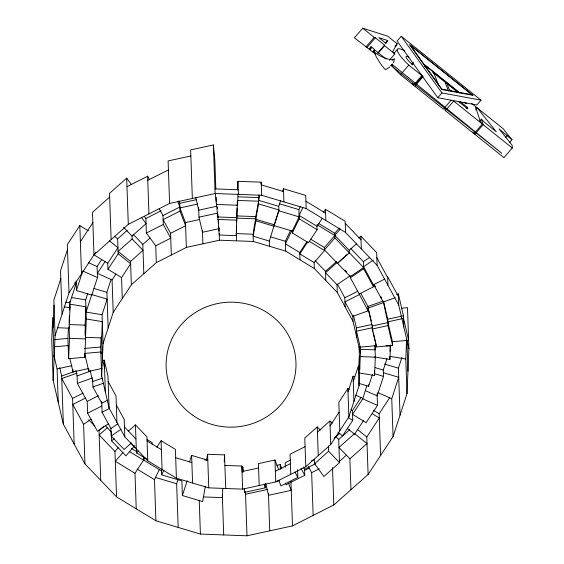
<?xml version="1.0" encoding="UTF-8"?>
<svg xmlns="http://www.w3.org/2000/svg" width="564" height="564" viewBox="0 0 564 564"><rect width="100%" height="100%" fill="white"/><g stroke="black" fill="none" stroke-linecap="round" stroke-linejoin="round"><path stroke-width="0.85" d="M385.966 69.076L385.564 69.555L384.331 68.625L380.369 63.535L376.35 56.964L373.77 51.12M53.058 327.578L54.024 305.166M401.533 308.219L407.49 307.683L408.928 348.848L406.996 393.686L393.073 436.536L368.109 474.493L333.803 504.963L292.49 525.874L246.997 535.8L200.41 534.059L155.918 520.776L116.544 496.856L84.967 463.925L63.351 424.227L53.157 380.474L55.089 335.643L53.855 300.189L60.813 278.764M69.64 310.108L69.894 304.165L85.89 306.802L85.101 325.146L85.58 338.922L84.79 357.266L68.618 358.704L67.913 338.421L68.35 328.234M69.09 322.848L69.386 316.051M69.795 301.225L70.021 307.803L69.146 328.178L57.295 327.74M68.618 358.704L69.499 338.322L69.097 326.725M85.051 335.354L85.277 330.116M86.32 318.998L85.531 337.342L101.612 337.942L102.317 321.635L86.32 318.998L85.65 299.851L87.822 293.174M373.001 331.167L372.205 327.762L356.497 331.188L360.206 347.1L360.417 353.163L359.007 385.769L348.883 416.937L330.73 444.538L305.78 466.703L275.733 481.91L242.647 489.129L208.765 487.86L176.405 478.201L147.768 460.802L124.806 436.853L109.085 407.983L101.675 376.16L100.653 347.015L101.062 337.582M101.675 376.16L103.078 343.554L102.07 314.726L107.132 299.139L91.77 294.556L86.073 312.089L102.07 314.726M222.808 488.17L222.399 497.631L203.421 496.926M224.239 461.775L224.535 454.894L207.594 454.267L206.509 460.252M237.557 189.913L237.93 181.312L261.217 182.179L261.675 195.264L306.174 208.546L345.549 232.467L377.119 265.397L398.741 305.096L408.928 348.848M218.881 226.932L219.036 228.667L202.497 232.269L198.979 217.168L217.591 213.107L219.262 235.005L236.203 235.639L237.056 208.165M237.162 205.585L237.352 201.285M236.379 240.828L236.464 225.854M236.612 222.413L236.795 218.113L255.852 218.825M237.451 202.201L236.781 217.683L217.725 216.971L216.435 203.139M215.335 193.212L216.379 204.45L237.557 205.24L238.036 194.065M359.712 369.462L359.12 346.684M358.556 372.853L359.261 356.554M375.279 345.492L375.088 349.863L359.007 349.264M359.402 372.994L374.552 375.49L375.342 357.153L374.933 345.302M390.006 351.238L390.267 345.295M374.743 356.991L389.9 359.494L390.521 345.055M406.996 393.686L405.784 358.972L406.602 340.007M386.121 59.03L374.447 49.674L374.002 50.591M205.388 486.168L202.603 501.565L182.376 495.53L181.862 480.895L161.642 474.853L161.501 470.933L162.263 469.361M360.417 353.163L353.008 321.339L337.279 292.469L314.317 268.52L285.68 251.121L253.321 241.462C252.178 225.755 259.306 210.668 258.897 195.017M260.906 183.892L261.217 182.179M259.454 195.172L258.531 200.305L278.757 206.346L278.912 210.837L274.104 225.635L292.307 231.064L292.378 232.981L308.48 242.767L317.102 229.661L316.982 226.305L322.255 218.296M269.5 246.292L269.317 241.047L253.137 236.217L255.922 220.813L255.774 216.618L258.559 201.221L237.388 200.424M390.789 65.734L392.269 63.979M67.504 249.401L60.538 270.833L62.054 314.211M55.089 335.643L69.012 292.786L93.984 254.829L128.289 224.359L169.595 203.449L215.096 193.522L261.675 195.264M101.746 259.433L97.1 266.497L97.487 277.558L91.791 295.092L76.429 290.502L82.492 271.834M108.14 327.973L106.899 292.314L111.157 279.187M103.078 343.554L113.202 312.385L131.363 284.785L156.313 262.62L186.353 247.413L219.445 240.201L253.321 241.462M178.168 527.418L176.638 483.75L177.977 479.64M189.483 461.965L191.619 455.388L207.799 460.217M182.376 495.53L187.185 480.732M282.663 191.224L283.466 188.757L305.716 195.398L306.174 208.546M278.757 206.346L280.625 200.594M269.317 241.047L278.884 209.942L258.657 203.907M348.009 391.79L353.071 376.202L354.685 376.689M353.261 381.673L358.323 366.085L359.007 385.769M377.076 393.651L377.485 405.382L366.135 422.633L352.542 414.371L362.751 398.847L366.804 385.797M358.923 383.365L368.623 386.255L372.423 374.574M365.521 390.704L377.154 395.865L383.478 376.385L383.259 370.04L386.953 358.676M400.038 415.111L398.395 368.193L401.878 357.477M393.073 436.536L391.754 398.706L398.713 377.281L383.351 372.691M394.25 60.672L393.242 62.823M413.349 63.26L412.672 64.775A9.821 1.995 40.9 0 1 406.27 57.761A9.821 1.995 40.9 0 1 408.815 57.063M451.186 100.166L443.417 109.141L414.822 86.229L415.668 84.325M155.918 520.776L154.48 479.633L159.415 469.382M161.642 474.853L163.912 470.122M292.378 232.981L299.202 218.79L298.885 209.596L300.401 206.438M285.68 251.121L285.342 241.272L290.65 230.232M302.882 207.545L299.089 215.427L316.982 226.305M291.877 230.422L285.426 243.824L299.745 252.524L299.999 259.821M292.307 231.064L299.139 216.872L278.912 210.837M391.021 65.685L392.015 65.029M392.191 64.599L391.917 65.043M387.623 40.481L385.959 43.372L378.867 37.689L387.623 40.481L385.402 43.047M375.575 54.207L354.411 37.816L362.737 28.2L387.672 36.159L397.19 43.788L392.678 51.627L394.821 53.911L389.266 60.32M370.217 48.849C369.272 50.809 372.741 46.953 371.422 47.418M374.256 50.231L374.602 49.533L371.126 46.749L369.342 48.969L371.126 46.749M88.4 230.824L79.813 225.607L67.335 244.586L69.012 292.786M80.377 241.646L92.856 222.667M96.035 252.101L94.146 254.977L107.745 263.233L107.957 269.303L121.549 277.558L122.282 298.589M105.235 261.379L97.339 273.378L112.074 279.913L113.202 312.385M107.745 263.233L117.954 247.709L109.43 240.877M107.957 269.303L118.165 253.772L117.643 238.833L114.365 236.21M112.074 279.913L115.895 274.104M121.549 277.558L130.629 263.762L118.165 253.772M136.227 508.82L134.986 473.288L145.04 457.876M156.771 447.252L161.085 440.703L175.404 449.395L176.405 478.201M323.553 212.191L325.47 209.279L345.154 221.236L345.549 232.467M299.745 252.524L306.929 241.603M307.458 242.224L299.794 253.878L314.113 262.577L314.317 268.52M349.44 389.238L347.889 388.547L338.816 402.351L339.803 430.741M330.074 425.919L339.154 412.115M337.949 432.221L342.538 435.901L352.754 420.377L352.408 410.606L361.228 397.197M347.375 428.4L354.587 434.181L363.576 420.518M380.594 455.515L379.135 413.736L389.696 397.676M368.109 474.493L366.797 436.966L379.283 417.987L372.127 413.638M374.263 50.295L373.587 51.155M391.973 64.959L392.255 64.19M391.924 65.156L391.515 65.621M365.888 47.009L374.214 37.4L375.398 37.774L384.556 45.113L384.577 45.705L377.915 53.397M367.072 47.39L375.398 37.774M377.894 52.805L384.556 45.113M401.258 36.265L397.098 41.073L437.784 97.727L476.841 104.974L481.007 100.166L401.258 36.265L441.95 92.919L481.007 100.166M394.969 46.347L397.19 43.788M394.053 53.22L397.387 49.378M420.624 74.011L421.886 75.597L413.56 85.213L400.468 74.723L408.794 65.107A23.73 4.815 40.9 0 1 397.43 50.943A23.73 4.815 40.9 0 1 404.592 50.859M411.586 64.183L413.25 62.266M415.95 83.691L422.612 75.999M414.822 86.229L423.148 76.612M116.544 496.856L114.957 451.454L118.243 447.661M122.973 452.469L115.303 461.324L134.986 473.288M134.704 445.722L125.941 455.839L111.587 440.872L111.27 431.834L105.292 425.594M437.784 97.727L441.95 92.919M147.648 459.653L136.664 452.984L138.314 451.087M334.91 237.874L324.497 249.894L337.413 263.367L349.257 252.848L334.91 237.874L334.748 233.256L339.126 228.194M340.296 229.019L334.819 235.343L349.172 250.317L349.257 252.848M445.37 110.706L453.696 101.09L482.354 124.052L474.028 133.668L445.37 110.706L444.446 108.302M314.113 262.577L324.519 250.557L324.413 247.37M459.23 102.972L460.344 101.689L467.295 107.266L467.866 109.007L458.335 101.372M466.188 108.549L467.295 107.266M475.826 108.972L476.94 107.689L471.504 103.332M475.741 109.987L477.405 108.062L503.109 128.655L511.971 139.802L509.75 142.361M479.689 121.084L481.353 119.159L484.885 122.642L496.271 131.772L477.405 108.062M511.971 139.802L499.112 128.888L512.161 145.293L512.26 148.015L503.934 157.631L474.825 134.31L483.151 124.693L481.353 119.159M505.661 137.397L507.325 135.473M373.403 51.289L372.79 51.733L373.312 51.373M391.515 65.502L391.226 65.713L501.826 153.309L392.213 64.43M392.579 60.01C395.456 56.936 395.068 60.715 391.931 59.855C385.663 58.832 379.438 56.308 374.595 52.17A10.878 2.7 23.1 0 1 373.805 51.077M131.341 184.506L126.674 178.132L109.522 193.367L111.136 239.594M109.649 197.083L92.496 212.318L93.984 254.829M117.643 238.833L127.217 230.338M131.363 284.785L130.545 261.428L143.023 250.353L132.117 238.981L132.018 236.119L146.055 223.654L141.381 217.274M132.117 238.981L118.087 251.445L130.545 261.428M143.834 273.702L142.812 244.395L150.038 237.98M103.621 426.405L99.01 430.501L100.752 480.387M107.724 427.392L99.172 434.992L114.957 451.454M111.587 440.872L114.217 438.538M128.211 431.312L135.452 424.882L146.936 436.86L147.768 460.802M358.916 237.93L360.889 236.175L376.674 252.644L377.119 265.397M131.334 443.043L124.101 449.473L111.186 436L110.918 428.499L102.077 412.256L101.703 401.554M325.802 280.498L325.484 271.362L336.666 261.428M349.172 250.317L356.413 243.888M336.715 262.803L325.527 272.736L337.011 284.714L337.279 292.469M337.413 263.367L347.276 254.371M320.281 430.106L317.25 426.948L304.779 438.031L305.78 466.703M317.433 432.087L329.905 421.005L332.527 423.106M334.071 438.355L339.817 433.258M311.349 460.971L314.416 459.42L314.571 463.735L323.912 476.488L339.507 462.635L338.696 439.49L349.743 429.676M314.571 463.735L328.608 451.27L328.424 446.061M349.877 458.821L367.03 443.586L354.566 433.603L338.978 447.449L349.877 458.821L350.956 489.728M339.486 461.338L346.472 455.134M389.844 66.982L386.495 69.238M84.967 463.925L83.585 424.332L91.276 419.108M108.605 423.663L97.424 431.263L87.596 413.222L87.18 401.399L77.36 383.358L77.099 375.899L75.936 370.929M110.918 428.499L117.911 423.747M353.008 321.339L352.831 316.298L368.073 310.884L359.205 294.027L373.474 286.808L363.646 268.76L363.399 261.668L369.688 257.388M111.186 436L120.964 429.352M337.011 284.714L350.293 275.69M373.361 260.082L363.576 266.73L373.396 284.771L373.474 286.808M359.205 294.027L350.364 277.784L350.322 276.607L363.604 267.583L349.25 252.616M350.364 277.784L363.646 268.76M126.97 186.663L147.627 176.208L149.284 179.253M147.768 180.325L168.424 169.87M156.313 262.62L155.72 245.777L146.379 233.024L145.872 218.494L161.241 210.717M155.72 245.777L170.744 238.17L163.278 224.465L162.968 215.561L179.867 207.002L177.695 201.306M178.809 200.862L179.74 203.301L180.008 211.063L163.109 219.615L170.575 233.32L171.336 255.02M146.379 233.024L163.278 224.465M170.575 233.32L185.598 225.72L180.008 211.063M74.159 444.072L72.566 398.41L83.07 393.094M85.538 398.029L72.777 404.487L83.585 424.332M87.18 401.399L98.439 395.702M107.766 400.151L101.76 403.189L92.919 386.953L92.651 379.382M87.596 413.222L101.858 405.995M102.077 412.256L109.585 408.456M345.147 306.908L344.823 297.764L357.583 291.306M373.396 284.771L384.662 279.074M359.233 294.641L344.971 301.86L352.831 316.298M305.075 446.66L290.058 454.267L290.756 474.303M290.693 459.963L285.215 462.741L285.363 467.055M275.366 471.278L290.382 463.671M285.363 483.158L285.983 484.786L304.757 475.283L304.553 469.276L315.502 463.735M304.567 470.425L309.157 468.099M297.58 469.685L297.848 477.377L280.95 485.935L278.778 480.232M313.147 515.418L311.652 472.667L319.302 468.79M63.351 424.227L61.666 376.033L76.112 370.901M77 373.149L61.758 378.564L72.566 398.41M77.099 375.899L90.733 371.056M77.36 383.358L92.602 377.943M102.359 378.127L92.729 381.546L90.148 370.47M92.919 386.953L103.346 383.245M396.746 294.464L398.346 293.893L403.443 315.769L403.831 326.972M368.073 310.884L367.918 306.463L383.167 301.049L387.856 322.601L372.148 326.027L372.247 329.023L376.421 346.923L392.593 345.485L392.459 341.721L387.828 321.832L403.535 318.406L408.632 340.282L392.459 341.721M395.23 297.714L383.196 301.987L373.777 284.693M383.224 302.713L367.975 308.127L372.148 326.027M215.836 188.841L214.849 160.507L213.396 144.948L190.646 149.911L192.345 198.486M190.858 155.967L168.114 160.93L169.595 203.449M179.74 203.301L196.66 199.614M197.668 204.048L179.902 207.926L185.486 222.583L186.353 247.413M216.498 206.304L198.732 210.182L195.8 197.59M185.486 222.583L199.55 219.516M58.254 402.351L57.084 368.912L71.966 365.662M102.613 360.586L104.269 360.22L107.971 376.132L109.085 407.983M69.929 358.676L73.017 371.937L88.731 368.511L88.83 371.324L102.056 368.44M392.593 345.485L387.961 325.597L387.736 319.196L403.443 315.769M356.709 337.251L356.385 327.874L372.092 324.448M372.247 329.023L387.961 325.597M278.694 469.791L274.971 460.02L258.425 463.629L259.193 485.519M242.034 471.574L258.58 467.965M276.818 465.349L280.202 464.616L281.76 468.684M276.691 481.254L279.173 480.711M244.247 488.882L244.572 492.344L265.249 487.832L265.108 483.778M267.449 489.46L245.544 494.24L245.382 492.513M54.292 339.634L67.913 338.421M54.546 346.804L68.166 345.591L68.547 347.255M84.487 348.453L100.653 347.015M84.656 353.424L100.829 351.985L101.217 353.663M360.206 347.1L376.378 345.661L376.421 346.923M214.933 188.891L238.219 189.765M238.107 196.822L258.432 197.583M236.718 215.906L255.774 216.618M217.81 219.445L236.866 220.157M236.133 233.595L253.067 234.229M69.019 324.547L85.101 325.146M385.938 345.718L391.014 345.908M69.499 338.322L85.58 338.922M360.107 356.582L375.342 357.153M204.464 459.857L207.066 459.956M224.902 465.434L241.843 466.068L242.407 472.117M71.339 297.496L85.65 299.851M65.643 302.135L69.851 302.833L76.175 283.354L74.561 282.867M389.787 356.335L405.784 358.972M64.127 306.83L70.021 307.803M261.315 184.907L283.565 191.548M279.497 203.808L298.885 209.596M255.873 219.304L274.076 224.74M255.922 220.813L274.125 226.249M270.776 236.929L285.342 241.272M384.648 364.09L398.395 368.193M375.173 367.629L383.259 370.04M93.962 288.451L106.899 292.314M374.588 373.728L383.478 376.385M175.693 457.728L191.873 462.558M155.213 477.356L176.638 483.75M476.94 107.689L475.685 107.259L480.465 121.965L482.354 124.052M88.576 262.711L97.1 266.497M377.795 392.516L391.754 398.706M82.76 271.023L97.487 277.558M355.757 395.23L362.737 398.325M362.751 398.847L377.485 405.382M424.854 66.333L426.18 67.017L424.163 65.403M305.914 201.235L325.604 213.199M318.343 223.288L334.748 233.256M316.926 224.627L334.826 235.505L324.413 247.518L310.503 239.066M299.202 218.79L317.102 229.661M309.142 241.216L324.519 250.557M373.41 410.261L379.135 413.736M350.977 409.739L352.408 410.606M348.46 417.769L352.754 420.377M146.943 439.497L152.068 442.613L152.132 444.347M147.077 440.963L161.396 449.663M131.518 448.465L136.742 451.637M143.601 460.062L161.501 470.933M129.438 451.574L143.608 460.182L143.482 456.586M136.982 469.001L154.48 479.633M425.094 65.142L458.49 91.904M423.338 63.915L459.618 92.982M457.905 92.44L447.033 83.726L449.219 89.422L452.666 91.671M464.271 102.26L466.167 103.783L465.786 102.62M362.737 28.2L374.214 37.4M384.577 45.705L394.821 53.911M408.794 65.107L421.886 75.597M483.151 124.693L512.26 148.015M357.618 429.606L366.797 436.966M345.231 223.33L361.016 239.792M350.836 248.569L363.399 261.668M345.006 270.177L346.768 272.01M337.406 263.134L350.322 276.607M315.213 260.653L325.484 271.362M335.672 436.332L338.696 439.49M133.125 234.286L142.812 244.395M123.544 227.271L132.018 236.119M328.608 451.27L339.507 462.635M124.461 426.976L135.945 438.947M130.651 442.754L135.353 447.654M88.689 419.736L94.759 426.067M472.611 132.103L474.028 133.668M412.298 83.627L413.56 85.213M144.321 216.372L145.872 218.494M398.445 296.572L387.63 276.727L387.933 285.25M376.851 257.706L387.658 277.551M374.566 285.257L375.384 286.766M380.707 296.537L381.525 298.039M360.763 293.315L367.918 306.463M337.378 284.087L344.823 297.764M308.339 466.576L311.652 472.667M303.305 466.992L304.553 469.276M301.028 468.43L304.757 475.283M159.238 208.708L162.968 215.561M294.944 472.047L297.848 477.377M108.161 381.539L116.022 395.97L116.945 422.415M116.339 405.037L124.2 419.475L124.806 436.853M448.422 90.86L445.398 82.986L446.617 83.394L432.856 72.361L434.315 74.11L438.764 85.686M288.458 483.024L291.25 490.356L268.506 495.319L265.771 483.567M474.31 132.723L474.825 134.31M383.682 301.796L387.736 319.196M368.912 310.806L371.295 321.036M373.396 332.873L376.378 345.661M353.459 315.311L356.385 327.874M264.474 484.476L265.249 487.832M102.387 358.69L104.537 367.897M84.854 354.277L88.83 371.324M59.706 367.615L61.666 376.033M53.954 355.447L57.084 368.912M243.26 472.019L242.774 466.837L242.95 471.807M217.591 213.107L217.993 217.429M218.317 220.884L218.557 223.478M406.87 340.029L407.962 371.267M398.346 293.893L398.741 305.096M389.816 357.125L389.9 359.494M374.376 370.421L374.552 375.49M368.567 384.697L368.623 386.255M360.889 236.175L361.334 248.935M353.071 376.202L353.945 401.349M354.566 433.603L354.587 434.181M347.889 388.547L348.883 416.937M325.47 209.279L325.858 220.51M332.499 467.549L333.803 504.963M329.905 421.005L330.73 444.538M317.25 426.948L318.251 455.62M283.466 188.757L283.925 201.905M290.953 481.712L292.49 525.874M280.202 464.616L280.371 469.34M274.971 460.02L275.733 481.91M268.443 493.592L269.747 530.837M237.93 181.312L238.382 194.39M237.409 201.017L237.557 205.24M245.46 491.766L246.997 535.8M244.459 489.023L244.572 492.344M241.843 466.068L242.647 489.129M219.036 228.667L219.121 231.043M219.206 233.418L219.445 240.201M217.38 206.995L217.436 208.736M216.132 197.238L216.273 201.411M224.535 454.894L225.706 488.494M213.396 144.948L215.096 193.522M222.315 495.129L223.704 534.933M202.441 230.613L202.899 243.803M207.594 454.267L208.765 487.86M198.648 207.813L198.979 217.168M199.233 500.233L200.41 534.059M191.619 455.388L192.585 483.031M161.085 440.703L162.087 469.502M147.627 176.208L148.938 213.904M136.523 448.881L136.664 452.984M135.452 424.882L136.291 448.824M126.674 178.132L128.289 224.359M104.269 360.22L105.376 392.072M101.555 336.334L102.373 359.86M91.77 294.556L91.791 295.092M84.713 354.96L84.79 357.266M79.813 225.607L81.498 273.808M76.098 280.942L76.429 290.502M72.932 369.519L73.017 371.937M54.123 358.055L52.706 317.447L51.74 339.859L53.157 380.474M400.468 74.723A23.73 4.815 40.9 0 1 392.417 66.094M471.997 94.759L441.824 89.161L410.388 45.395L471.997 94.759M472.879 95.288L441.831 89.528L409.492 44.5L472.879 95.288M193.149 415.513A64.945 62.491 -2 0 0 295.67 370.703A64.945 62.491 -2 0 0 204.316 307.768A64.945 62.491 -2 0 0 193.149 415.513"/></g></svg>
